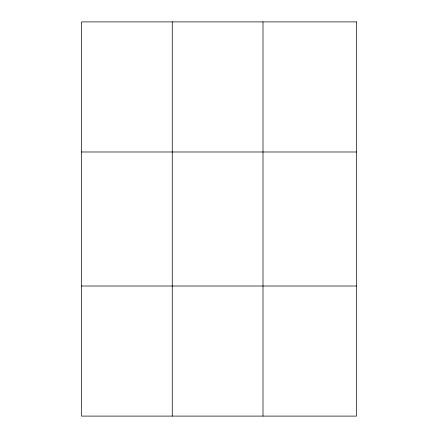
<?xml version="1.0" encoding="UTF-8"?>
<svg xmlns="http://www.w3.org/2000/svg" width="438" height="438" viewBox="0 0 438 438"><rect width="100%" height="100%" fill="white"/><g stroke="black" fill="none" stroke-linecap="round" stroke-linejoin="round"><path stroke-width="0.66" d="M172.254 416.1L172.254 21.9M262.997 416.1L262.997 21.9M81.506 151.986L356.494 151.986M81.506 286.014L356.494 286.014M356.494 21.9L356.494 416.1L81.506 416.1L81.506 21.9L356.494 21.9"/></g></svg>
